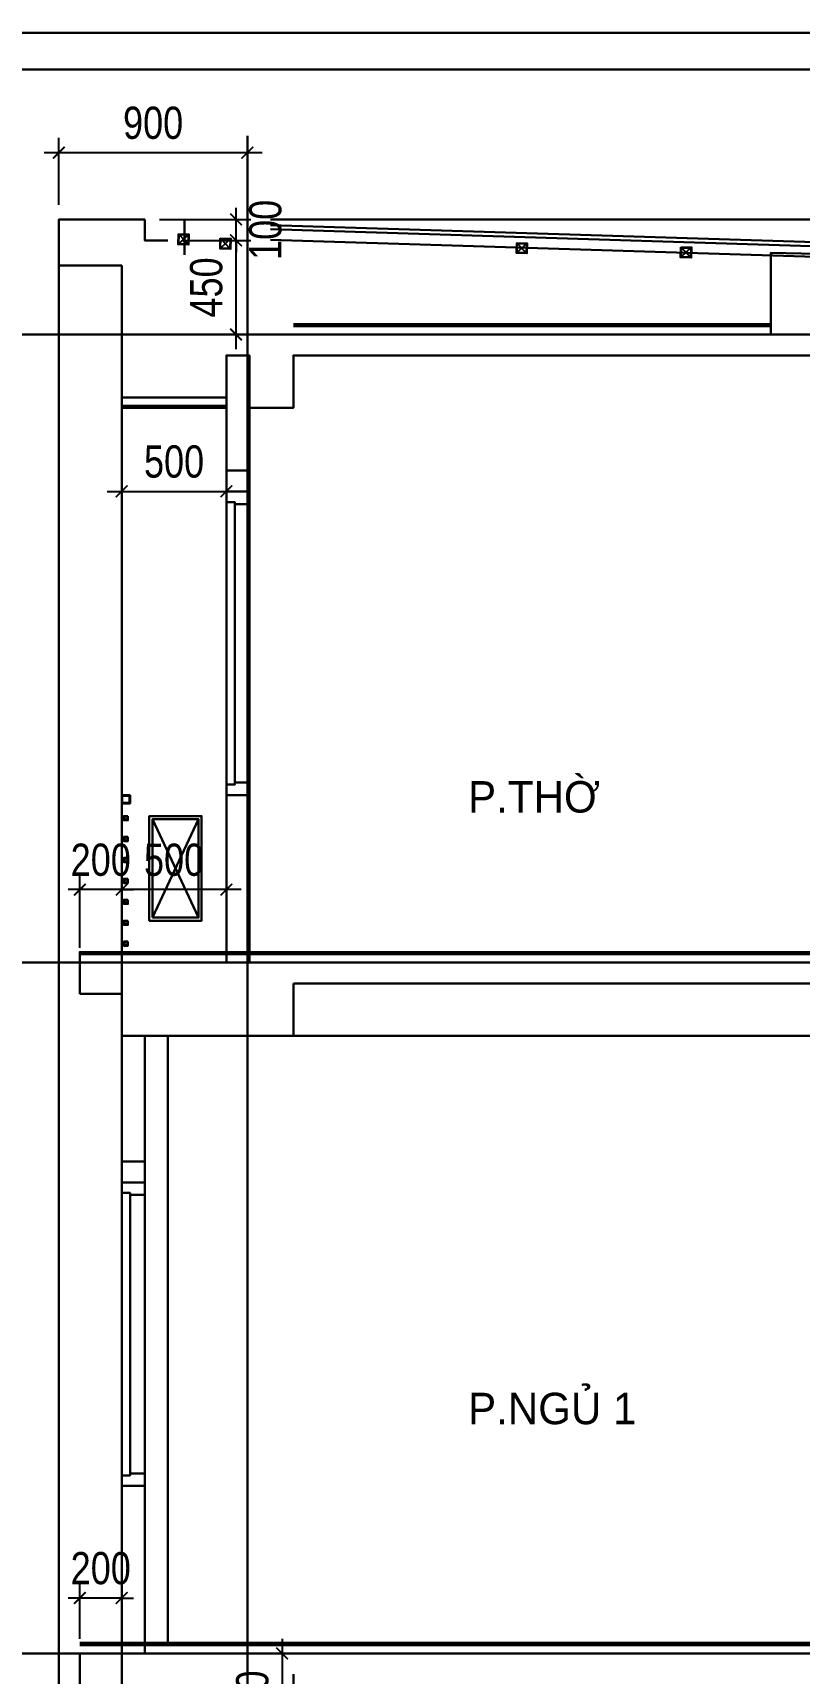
# Model space of a CAD drawing. Header units: millimetres. Extents: x -82962 to 19744, y -138000 to 4535.
# Drawn here: x -38380 to -34721, y -50132 to -42296 of the extents above; entities that cross this region are included whole.
import ezdxf

# ---------------------------------------------------------------- set-up
doc = ezdxf.new("R2010")
doc.units = ezdxf.units.MM
doc.header["$LTSCALE"] = 1000
doc.header["$MEASUREMENT"] = 0
doc.header["$PDMODE"] = 3
doc.layers.get('0').update_dxf_attribs({"lineweight": 30})
doc.layers.get('DEFPOINTS').update_dxf_attribs({"color": 4, "lineweight": 30})
doc.layers.add('net-vatlieu', color=250, linetype='Continuous')
doc.layers.add('THEP', color=30, linetype='Continuous')
doc.layers.add('THAY', color=4, linetype='Continuous', lineweight=30)
doc.styles.add('A2', font='VnAvantH.TTF')
doc.styles.add('dim', font='arial.ttf', dxfattribs={"width": 0.8})
doc.dimstyles.new('1-100-100', dxfattribs={"dimscale": 0, "dimtxt": 2.2, "dimasz": 0.8, "dimexe": 1, "dimexo": 1, "dimgap": 0.9, "dimtad": 1, "dimdec": 0, "dimzin": 0, "dimdsep": 46, "dimtxsty": 'dim', "dimblk1": 'ARCHTICK', "dimblk2": 'ARCHTICK', "dimsah": 1, "dimcen": 1, "dimdle": 1, "dimclrd": 256, "dimclre": 256, "dimclrt": 1, "dimadec": 0, "dimazin": 0, "dimtfac": 0.0001, "dimtdec": 0, "dimtix": 1, "dimtmove": 2, "dimatfit": 3, "dimldrblk": 'DOT', "dimfxl": 100, "dimtolj": 1, "dimtzin": 0, "dimarcsym": 0})

# ---------------------------------------------------------------- blocks, each defined once
blk = doc.blocks.new('50x50')
at = {"layer": 'net-vatlieu', "ltscale": 0.2}
for points in [[(-106111.3, -122592.4), (-106067.3, -122636.4)], [(-106067.3, -122592.4), (-106111.3, -122636.4)]]:
    blk.add_lwpolyline(points, dxfattribs=at)
at = {"layer": 'THEP', "ltscale": 0.2}
blk.add_lwpolyline([(-106114.3, -122639.4), (-106114.3, -122589.4)], dxfattribs=at)
for points in [[(-106114.3, -122589.4), (-106064.3, -122589.4), (-106064.3, -122639.4), (-106114.3, -122639.4)], [(-106111.3, -122592.4), (-106067.3, -122592.4), (-106067.3, -122636.4), (-106111.3, -122636.4)]]:
    blk.add_lwpolyline(points, close=True, dxfattribs=at)
blk = doc.blocks.new('_ARCHTICK')
at = {"color": 0, "linetype": 'ByBlock', "const_width": 0.15}
blk.add_lwpolyline([(-0.5, -0.5), (0.5, 0.5)], dxfattribs=at)
blk = doc.blocks.new('*D1589')
at = {"layer": 'DEFPOINTS', "color": 0, "ltscale": 0.2, "transparency": 16777216}
for p in [(-37047.9, -50037.7), (-37189.9, -50487.7), (-36884.1, -50487.7)]:
    blk.add_point(p, dxfattribs=at)
at = {"layer": 'THAY', "lineweight": -2, "ltscale": 0.2, "transparency": 16777216}
for p, q in [((-37189.9, -49967.7), (-37189.9, -50557.7)), ((-37117.9, -50037.7), (-37259.9, -50037.7)), ((-36954.1, -50487.7), (-37259.9, -50487.7))]:
    blk.add_line(p, q, dxfattribs=at)
at = {"layer": 'THAY', "lineweight": -2, "ltscale": 0.2, "transparency": 16777216, "xscale": 56.00000000000001, "yscale": 56.00000000000001, "zscale": 56.00000000000001}
for p, rotation in [((-37189.9, -50037.7), 90), ((-37189.9, -50487.7), 270)]:
    blk.add_blockref('_ARCHTICK', p, dxfattribs=dict(at, rotation=rotation))
at = {"layer": 'THAY', "color": 1, "ltscale": 0.2, "transparency": 16777216, "insert": (-37331.5, -50262.7), "char_height": 154, "attachment_point": 5, "rotation": 90, "style": 'dim'}
blk.add_mtext('\\A1;450', dxfattribs=at)
blk = doc.blocks.new('_DOT')
at = {"color": 0, "linetype": 'ByBlock', "ltscale": 10}
blk.add_line((-0.5, 0), (-1, 0), dxfattribs=at)
at = {"color": 0, "linetype": 'ByBlock', "ltscale": 10, "const_width": 0.5}
blk.add_lwpolyline([(-0.25, 0, 1), (0.25, 0, 1)], format="xyb", close=True, dxfattribs=at)
blk = doc.blocks.new('*D1591')
at = {"layer": 'DEFPOINTS', "color": 0, "ltscale": 0.2, "transparency": 16777216}
for p in [(-37955.8, -44087.7), (-37455.8, -44087.7), (-37455.8, -44486.7)]:
    blk.add_point(p, dxfattribs=at)
at = {"layer": 'THAY', "lineweight": -2, "ltscale": 0.2, "transparency": 16777216}
for p, q in [((-37955.8, -44157.7), (-37955.8, -44556.7)), ((-37455.8, -44157.7), (-37455.8, -44556.7)), ((-38025.8, -44486.7), (-37385.8, -44486.7))]:
    blk.add_line(p, q, dxfattribs=at)
at = {"layer": 'THAY', "lineweight": -2, "ltscale": 0.2, "transparency": 16777216, "xscale": 56.00000000000001, "yscale": 56.00000000000001, "zscale": 56.00000000000001, "rotation": 180}
blk.add_blockref('_ARCHTICK', (-37955.8, -44486.7), dxfattribs=at)
at = {"layer": 'THAY', "lineweight": -2, "ltscale": 0.2, "transparency": 16777216, "xscale": 56.00000000000001, "yscale": 56.00000000000001, "zscale": 56.00000000000001}
blk.add_blockref('_ARCHTICK', (-37455.8, -44486.7), dxfattribs=at)
at = {"layer": 'THAY', "color": 1, "ltscale": 0.2, "transparency": 16777216, "insert": (-37705.8, -44345.1), "char_height": 154, "attachment_point": 5, "style": 'dim'}
blk.add_mtext('\\A1;500', dxfattribs=at)
blk = doc.blocks.new('*D1592')
at = {"layer": 'DEFPOINTS', "color": 0, "ltscale": 0.2, "transparency": 16777216}
for p in [(-37955.8, -46389.2), (-37955.8, -46737.7), (-37455.8, -46737.7)]:
    blk.add_point(p, dxfattribs=at)
at = {"layer": 'THAY', "lineweight": -2, "ltscale": 0.2, "transparency": 16777216}
for p, q in [((-37955.8, -46667.7), (-37955.8, -46319.2)), ((-37455.8, -46667.7), (-37455.8, -46319.2)), ((-37385.8, -46389.2), (-38025.8, -46389.2))]:
    blk.add_line(p, q, dxfattribs=at)
at = {"layer": 'THAY', "lineweight": -2, "ltscale": 0.2, "transparency": 16777216, "xscale": 56.00000000000001, "yscale": 56.00000000000001, "zscale": 56.00000000000001, "rotation": 180}
blk.add_blockref('_ARCHTICK', (-37955.8, -46389.2), dxfattribs=at)
at = {"layer": 'THAY', "lineweight": -2, "ltscale": 0.2, "transparency": 16777216, "xscale": 56.00000000000001, "yscale": 56.00000000000001, "zscale": 56.00000000000001}
blk.add_blockref('_ARCHTICK', (-37455.8, -46389.2), dxfattribs=at)
at = {"layer": 'THAY', "color": 1, "ltscale": 0.2, "transparency": 16777216, "insert": (-37705.8, -46247.5), "char_height": 154, "attachment_point": 5, "style": 'dim'}
blk.add_mtext('\\A1;500', dxfattribs=at)
blk = doc.blocks.new('*D1593')
at = {"layer": 'DEFPOINTS', "color": 0, "ltscale": 0.2, "transparency": 16777216}
for p in [(-38155.8, -46389.2), (-38155.8, -46737.7), (-37955.8, -46737.7)]:
    blk.add_point(p, dxfattribs=at)
at = {"layer": 'THAY', "lineweight": -2, "ltscale": 0.2, "transparency": 16777216}
for p, q in [((-38155.8, -46667.7), (-38155.8, -46319.2)), ((-37955.8, -46667.7), (-37955.8, -46319.2)), ((-38155.8, -46389.2), (-38211.8, -46389.2)), ((-37955.8, -46389.2), (-38155.8, -46389.2)), ((-37955.8, -46389.2), (-37899.8, -46389.2))]:
    blk.add_line(p, q, dxfattribs=at)
at = {"layer": 'THAY', "lineweight": -2, "ltscale": 0.2, "transparency": 16777216, "xscale": 56.00000000000001, "yscale": 56.00000000000001, "zscale": 56.00000000000001}
blk.add_blockref('_ARCHTICK', (-38155.8, -46389.2), dxfattribs=at)
at = {"layer": 'THAY', "lineweight": -2, "ltscale": 0.2, "transparency": 16777216, "xscale": 56.00000000000001, "yscale": 56.00000000000001, "zscale": 56.00000000000001, "rotation": 180}
blk.add_blockref('_ARCHTICK', (-37955.8, -46389.2), dxfattribs=at)
at = {"layer": 'THAY', "color": 1, "ltscale": 0.2, "transparency": 16777216, "insert": (-38055.8, -46247.5), "char_height": 154, "attachment_point": 5, "style": 'dim'}
blk.add_mtext('\\A1;200', dxfattribs=at)
blk = doc.blocks.new('*D1594')
at = {"layer": 'DEFPOINTS', "color": 0, "ltscale": 0.2, "transparency": 16777216}
for p in [(-38155.8, -49773.1), (-38155.8, -50037.7), (-37955.8, -50037.7)]:
    blk.add_point(p, dxfattribs=at)
at = {"layer": 'THAY', "lineweight": -2, "ltscale": 0.2, "transparency": 16777216}
for p, q in [((-38155.8, -49967.7), (-38155.8, -49703.1)), ((-37955.8, -49967.7), (-37955.8, -49703.1)), ((-38155.8, -49773.1), (-38211.8, -49773.1)), ((-37955.8, -49773.1), (-38155.8, -49773.1)), ((-37955.8, -49773.1), (-37899.8, -49773.1))]:
    blk.add_line(p, q, dxfattribs=at)
at = {"layer": 'THAY', "lineweight": -2, "ltscale": 0.2, "transparency": 16777216, "xscale": 56.00000000000001, "yscale": 56.00000000000001, "zscale": 56.00000000000001}
blk.add_blockref('_ARCHTICK', (-38155.8, -49773.1), dxfattribs=at)
at = {"layer": 'THAY', "lineweight": -2, "ltscale": 0.2, "transparency": 16777216, "xscale": 56.00000000000001, "yscale": 56.00000000000001, "zscale": 56.00000000000001, "rotation": 180}
blk.add_blockref('_ARCHTICK', (-37955.8, -49773.1), dxfattribs=at)
at = {"layer": 'THAY', "color": 1, "ltscale": 0.2, "transparency": 16777216, "insert": (-38055.8, -49631.4), "char_height": 154, "attachment_point": 5, "style": 'dim'}
blk.add_mtext('\\A1;200', dxfattribs=at)
blk = doc.blocks.new('*D1597')
at = {"layer": 'DEFPOINTS', "color": 0, "ltscale": 0.2, "transparency": 16777216}
for p in [(-37355.8, -42868.8), (-38255.8, -43187.7), (-37355.8, -43187.7)]:
    blk.add_point(p, dxfattribs=at)
at = {"layer": 'THAY', "lineweight": -2, "ltscale": 0.2, "transparency": 16777216}
for p, q in [((-38255.8, -43117.7), (-38255.8, -42798.8)), ((-37355.8, -43117.7), (-37355.8, -42798.8)), ((-38325.8, -42868.8), (-37285.8, -42868.8))]:
    blk.add_line(p, q, dxfattribs=at)
at = {"layer": 'THAY', "lineweight": -2, "ltscale": 0.2, "transparency": 16777216, "xscale": 56.00000000000001, "yscale": 56.00000000000001, "zscale": 56.00000000000001, "rotation": 180}
blk.add_blockref('_ARCHTICK', (-38255.8, -42868.8), dxfattribs=at)
at = {"layer": 'THAY', "lineweight": -2, "ltscale": 0.2, "transparency": 16777216, "xscale": 56.00000000000001, "yscale": 56.00000000000001, "zscale": 56.00000000000001}
blk.add_blockref('_ARCHTICK', (-37355.8, -42868.8), dxfattribs=at)
at = {"layer": 'THAY', "color": 1, "ltscale": 0.2, "transparency": 16777216, "insert": (-37805.8, -42727.2), "char_height": 154, "attachment_point": 5, "style": 'dim'}
blk.add_mtext('\\A1;900', dxfattribs=at)
blk = doc.blocks.new('*D1598')
at = {"layer": 'DEFPOINTS', "color": 0, "ltscale": 0.2, "transparency": 16777216}
for p in [(-37735.8, -43287.7), (-37409.9, -43287.7), (-37735.8, -43737.7)]:
    blk.add_point(p, dxfattribs=at)
at = {"layer": 'THAY', "lineweight": -2, "ltscale": 0.2, "transparency": 16777216}
for p, q in [((-37409.9, -43807.7), (-37409.9, -43217.7)), ((-37665.8, -43287.7), (-37339.9, -43287.7)), ((-37665.8, -43737.7), (-37339.9, -43737.7))]:
    blk.add_line(p, q, dxfattribs=at)
at = {"layer": 'THAY', "lineweight": -2, "ltscale": 0.2, "transparency": 16777216, "xscale": 56.00000000000001, "yscale": 56.00000000000001, "zscale": 56.00000000000001}
for p, rotation in [((-37409.9, -43287.7), 90), ((-37409.9, -43737.7), 270)]:
    blk.add_blockref('_ARCHTICK', p, dxfattribs=dict(at, rotation=rotation))
at = {"layer": 'THAY', "color": 1, "ltscale": 0.2, "transparency": 16777216, "insert": (-37551.5, -43512.7), "char_height": 154, "attachment_point": 5, "rotation": 90, "style": 'dim'}
blk.add_mtext('\\A1;450', dxfattribs=at)
blk = doc.blocks.new('*D1599')
at = {"layer": 'DEFPOINTS', "color": 0, "ltscale": 0.2, "transparency": 16777216}
for p in [(-37845.8, -43187.7), (-37409.9, -43187.7), (-37735.8, -43287.7)]:
    blk.add_point(p, dxfattribs=at)
at = {"layer": 'THAY', "lineweight": -2, "ltscale": 0.2, "transparency": 16777216}
for p, q in [((-37409.9, -43187.7), (-37409.9, -43131.7)), ((-37775.8, -43187.7), (-37339.9, -43187.7)), ((-37409.9, -43287.7), (-37409.9, -43187.7)), ((-37665.8, -43287.7), (-37339.9, -43287.7)), ((-37409.9, -43287.7), (-37409.9, -43343.7))]:
    blk.add_line(p, q, dxfattribs=at)
at = {"layer": 'THAY', "lineweight": -2, "ltscale": 0.2, "transparency": 16777216, "xscale": 56.00000000000001, "yscale": 56.00000000000001, "zscale": 56.00000000000001}
for p, rotation in [((-37409.9, -43187.7), 270), ((-37409.9, -43287.7), 90)]:
    blk.add_blockref('_ARCHTICK', p, dxfattribs=dict(at, rotation=rotation))
at = {"layer": 'THAY', "color": 1, "ltscale": 0.2, "transparency": 16777216, "insert": (-37269.2, -43237.7), "char_height": 154, "attachment_point": 5, "rotation": 90, "style": 'dim'}
blk.add_mtext('\\A1;100', dxfattribs=at)

msp = doc.modelspace()

# ---------------------------------------------------------------- linework, layer by layer
at = {"layer": 'THAY', "ltscale": 0.01}
msp.add_line((-37355.83216, -57787.67356), (-37355.83216, -42787.80112), dxfattribs=at)
at = {"layer": 'THAY', "ltscale": 0.5}
msp.add_line((-37655.83216, -43187.67356), (-37655.83216, -43357.67356), dxfattribs=at)
at = {"layer": 'THAY', "ltscale": 0.2}
for p, q in [((-37455.83216, -44537.67356), (-37455.83216, -45887.67356)), ((-37415.83216, -44547.67356), (-37415.83216, -45877.67356)), ((-37345.83216, -44547.67356), (-37345.83216, -45877.67356)), ((-37808.96058, -46052.67356), (-37588.96058, -46522.67356)), ((-37808.96058, -46522.67356), (-37588.96058, -46052.67356)), ((-37955.83216, -47837.67356), (-37955.83216, -49187.67356)), ((-37915.83216, -47847.67356), (-37915.83216, -49177.67356)), ((-37845.83216, -47847.67356), (-37845.83216, -49177.67356))]:
    msp.add_line(p, q, dxfattribs=at)
at = {"layer": 'THAY'}
for p, q in [((-37735.83216, -47087.67356), (-37735.83216, -49987.67356)), ((-33865.83216, -47087.67356), (-37135.83216, -47087.67356))]:
    msp.add_line(p, q, dxfattribs=at)
at = {"layer": 'THAY', "ltscale": 0.2}
for points in [[(-44482.61629, -60816.16903), (-18314.62555, -60816.16903), (-18314.62555, -42296.35403), (-44482.61629, -42296.35403)], [(-44302.27205, -60631.09523), (-18494.96978, -60631.09523), (-18494.96978, -42471.96871), (-44302.27205, -42471.96871)], [(-34635.9069, -43352.86066), (-34855.83216, -43347.12597), (-34855.6816, -43737.67356), (-34635.83216, -43737.67356)], [(-37915.83216, -45937.67356), (-37955.83216, -45937.67356), (-37955.83216, -45977.67356), (-37915.83216, -45977.67356)], [(-37918.83216, -45940.67356), (-37952.83216, -45940.67356), (-37952.83216, -45974.67356), (-37918.83216, -45974.67356)], [(-37345.83216, -46737.67356), (-37455.83216, -46737.67356), (-37455.83216, -45937.67356), (-37345.83216, -45937.67356)], [(-37925.83216, -46037.67356), (-37945.83216, -46037.67356), (-37945.83216, -46057.67356), (-37925.83216, -46057.67356)], [(-37928.83216, -46040.67356), (-37942.83216, -46040.67356), (-37942.83216, -46054.67356), (-37928.83216, -46054.67356)], [(-37925.83216, -46137.67356), (-37945.83216, -46137.67356), (-37945.83216, -46157.67356), (-37925.83216, -46157.67356)], [(-37928.83216, -46140.67356), (-37942.83216, -46140.67356), (-37942.83216, -46154.67356), (-37928.83216, -46154.67356)], [(-37925.83216, -46237.67356), (-37945.83216, -46237.67356), (-37945.83216, -46257.67356), (-37925.83216, -46257.67356)], [(-37928.83216, -46240.67356), (-37942.83216, -46240.67356), (-37942.83216, -46254.67356), (-37928.83216, -46254.67356)], [(-37925.83216, -46337.67356), (-37945.83216, -46337.67356), (-37945.83216, -46357.67356), (-37925.83216, -46357.67356)], [(-37928.83216, -46340.67356), (-37942.83216, -46340.67356), (-37942.83216, -46354.67356), (-37928.83216, -46354.67356)], [(-37925.83216, -46437.67356), (-37945.83216, -46437.67356), (-37945.83216, -46457.67356), (-37925.83216, -46457.67356)], [(-37928.83216, -46440.67356), (-37942.83216, -46440.67356), (-37942.83216, -46454.67356), (-37928.83216, -46454.67356)], [(-37925.83216, -46537.67356), (-37945.83216, -46537.67356), (-37945.83216, -46557.67356), (-37925.83216, -46557.67356)], [(-37928.83216, -46540.67356), (-37942.83216, -46540.67356), (-37942.83216, -46554.67356), (-37928.83216, -46554.67356)], [(-37925.83216, -46637.67356), (-37945.83216, -46637.67356), (-37945.83216, -46657.67356), (-37925.83216, -46657.67356)], [(-37928.83216, -46640.67356), (-37942.83216, -46640.67356), (-37942.83216, -46654.67356), (-37928.83216, -46654.67356)], [(-37845.83216, -50037.67356), (-37955.83216, -50037.67356), (-37955.83216, -49237.67356), (-37845.83216, -49237.67356)], [(-38155.83216, -50287.67356), (-37955.83216, -50287.67356), (-37955.83216, -50037.67356), (-38155.83216, -50037.67356)]]:
    msp.add_lwpolyline(points, close=True, dxfattribs=at)
at = {"layer": 'THAY'}
for points in [[(-37955.83216, -43187.67356), (-38255.83216, -43187.67356), (-38255.83216, -53987.67356)], [(-37955.83216, -43407.67356), (-37955.83216, -46737.67356)]]:
    msp.add_lwpolyline(points, dxfattribs=at)
at = {"layer": 'THAY', "ltscale": 0.5}
for points in [[(-37955.83216, -43187.67356), (-38255.83216, -43187.67356)], [(-37845.83216, -43187.67356), (-37955.83216, -43187.67356)], [(-37845.83216, -43187.67356), (-37845.83216, -43287.67356), (-37735.83216, -43287.67356)], [(-37245.83216, -43284.80524), (-30765.83216, -43487.67356)], [(-37955.83216, -43407.67356), (-38255.83216, -43407.67356)], [(-37135.83216, -43687.67356), (-34855.70183, -43687.67356)], [(-37135.83216, -43697.67356), (-34855.69801, -43697.67356)], [(-33865.83216, -43837.67356), (-37135.83216, -43837.67356), (-37135.83216, -44087.67356), (-37355.83216, -44087.67356), (-37355.83216, -43737.67356), (-33865.83216, -43737.67356)], [(-37955.83216, -44087.67356), (-37455.83216, -44087.67356)], [(-38155.83216, -46687.67356), (-28945.83216, -46687.67356)], [(-38155.83216, -46697.67356), (-28945.83216, -46697.67356)], [(-30765.83216, -46737.67356), (-37955.83216, -46737.67356), (-37955.83216, -47087.67356), (-37135.83216, -47087.67356), (-37135.83216, -46837.67356)], [(-37135.83216, -46837.67356), (-33865.83216, -46837.67356)], [(-38155.83216, -49987.67356), (-25965.83216, -49987.67356)], [(-38155.83216, -49997.67356), (-25965.83216, -49997.67356)], [(-30765.83216, -50037.67356), (-37355.83216, -50037.67356), (-37355.83216, -50387.67356), (-37135.83216, -50387.67356), (-37135.83216, -50137.67356)]]:
    msp.add_lwpolyline(points, dxfattribs=at)
at = {"layer": 'THAY', "ltscale": 0.2}
for points in [[(-37245.83216, -43187.67356), (-29055.83216, -43187.67356)], [(-37245.83216, -43214.78145), (-30714.02447, -43419.00068), (-30714.54581, -43438.99389), (-37245.83216, -43234.78825)], [(-37955.83216, -44037.67356), (-37455.83216, -44037.67356)], [(-37955.83216, -44077.67356), (-37455.83216, -44077.67356)]]:
    msp.add_lwpolyline(points, dxfattribs=at)
at = {"layer": 'THAY', "ltscale": 0.01}
for points in [[(-41920.6547, -43737.67356), (-23821.57875, -43737.67356)], [(-41920.6547, -46737.67356), (-23821.57875, -46737.67356)], [(-41920.6547, -50037.67356), (-23821.57875, -50037.67356)]]:
    msp.add_lwpolyline(points, dxfattribs=at)
at = {"layer": 'THAY', "linetype": 'Continuous'}
for points in [[(-37455.83216, -44387.67356), (-37345.83216, -44387.67356), (-37345.83216, -43837.67356), (-37455.83216, -43837.67356)], [(-37955.83216, -47687.67356), (-37845.83216, -47687.67356), (-37845.83216, -47087.67356), (-37955.83216, -47087.67356)]]:
    msp.add_lwpolyline(points, close=True, dxfattribs=at)
at = {"layer": 'THAY', "ltscale": 0.5}
for points in [[(-37345.83216, -44387.67356), (-37455.83216, -44387.67356), (-37455.83216, -44487.67356), (-37345.83216, -44487.67356)], [(-38155.83216, -46887.67356), (-37955.83216, -46887.67356), (-37955.83216, -46687.67356), (-38155.83216, -46687.67356)], [(-37845.83216, -47687.67356), (-37955.83216, -47687.67356), (-37955.83216, -47787.67356), (-37845.83216, -47787.67356)]]:
    msp.add_lwpolyline(points, close=True, dxfattribs=at)
at = {"layer": 'THAY', "linetype": 'ByBlock'}
for points in [[(-37345.83216, -44487.67356), (-37345.83216, -44547.67356), (-37415.83216, -44547.67356), (-37415.83216, -44537.67356), (-37455.83216, -44537.67356), (-37455.83216, -44487.67356)], [(-37345.83216, -45937.67356), (-37345.83216, -45877.67356), (-37415.83216, -45877.67356), (-37415.83216, -45887.67356), (-37455.83216, -45887.67356), (-37455.83216, -45937.67356)], [(-37845.83216, -47787.67356), (-37845.83216, -47847.67356), (-37915.83216, -47847.67356), (-37915.83216, -47837.67356), (-37955.83216, -47837.67356), (-37955.83216, -47787.67356)], [(-37845.83216, -49237.67356), (-37845.83216, -49177.67356), (-37915.83216, -49177.67356), (-37915.83216, -49187.67356), (-37955.83216, -49187.67356), (-37955.83216, -49237.67356)]]:
    msp.add_lwpolyline(points, close=True, dxfattribs=at)
at = {"layer": 'THAY'}
for points in [[(-37823.96058, -46537.67356), (-37573.96058, -46537.67356), (-37573.96058, -46037.67356), (-37823.96058, -46037.67356)], [(-37808.96058, -46522.67356), (-37588.96058, -46522.67356), (-37588.96058, -46052.67356), (-37808.96058, -46052.67356)]]:
    msp.add_lwpolyline(points, close=True, dxfattribs=at)

# ---------------------------------------------------------------- block references
at = {"layer": 'THAY', "rotation": 358.5063155424886}
for p in [(71588.97094, 76524.49596), (71788.6991, 76503.64256), (73204.19691, 76482.37795), (73988.15543, 76461.93574)]:
    msp.add_blockref('50x50', p, dxfattribs=at)

# ---------------------------------------------------------------- texts
at = {"layer": 'THAY', "style": 'A2'}
for s, p in [('p.thê', (-36301.85987, -46021.23537)), ('p.ngñ 1', (-36301.85987, -48942.92763))]:
    msp.add_text(s, height=150.286865, dxfattribs=at).set_placement(p)

# ---------------------------------------------------------------- dimensions: what is measured, and where the dimension line sits
at = {"layer": 'THAY', "ltscale": 0.2}
for base, p1, p2, picture, middle in [((-37355.83216, -42868.79872), (-38255.83216, -43187.67356), (-37355.83216, -43187.67356), '*D1597', (-37805.83216, -42727.17048)), ((-37455.83216, -44486.74245), (-37955.83216, -44087.67356), (-37455.83216, -44087.67356), '*D1591', (-37705.83216, -44345.11421)), ((-38155.83216, -46389.16168), (-37955.83216, -46737.67356), (-38155.83216, -46737.67356), '*D1593', (-38055.83216, -46247.53344)), ((-37955.83216, -46389.16168), (-37455.83216, -46737.67356), (-37955.83216, -46737.67356), '*D1592', (-37705.83216, -46247.53344)), ((-38155.83216, -49773.07471), (-37955.83216, -50037.67356), (-38155.83216, -50037.67356), '*D1594', (-38055.83216, -49631.44647))]:
    dim = msp.add_linear_dim(base=base, p1=p1, p2=p2, dimstyle='1-100-100', override={"dimscale": 70}, dxfattribs=at)
    dim.commit()
    dim.dimension.update_dxf_attribs({"geometry": picture, "text_midpoint": middle})
dim = msp.add_linear_dim(base=(-37409.86377, -43187.67356), p1=(-37735.83216, -43287.67356), p2=(-37845.83216, -43187.67356), angle=90, dimstyle='1-100-100', override={"dimscale": 70}, dxfattribs=at)
dim.commit()
dim.dimension.update_dxf_attribs({"geometry": '*D1599', "text_midpoint": (-37269.24279, -43237.67356), "dimtype": 160})
for base, p1, p2, picture, middle in [((-37409.86377, -43287.67356), (-37735.83216, -43737.67356), (-37735.83216, -43287.67356), '*D1598', (-37551.49201, -43512.67356)), ((-37189.85868, -50487.67356), (-37047.88889, -50037.67356), (-36884.05458, -50487.67356), '*D1589', (-37331.48693, -50262.67356))]:
    dim = msp.add_linear_dim(base=base, p1=p1, p2=p2, angle=90, dimstyle='1-100-100', override={"dimscale": 70}, dxfattribs=at)
    dim.commit()
    dim.dimension.update_dxf_attribs({"geometry": picture, "text_midpoint": middle})

doc.saveas('drawing.dxf')
